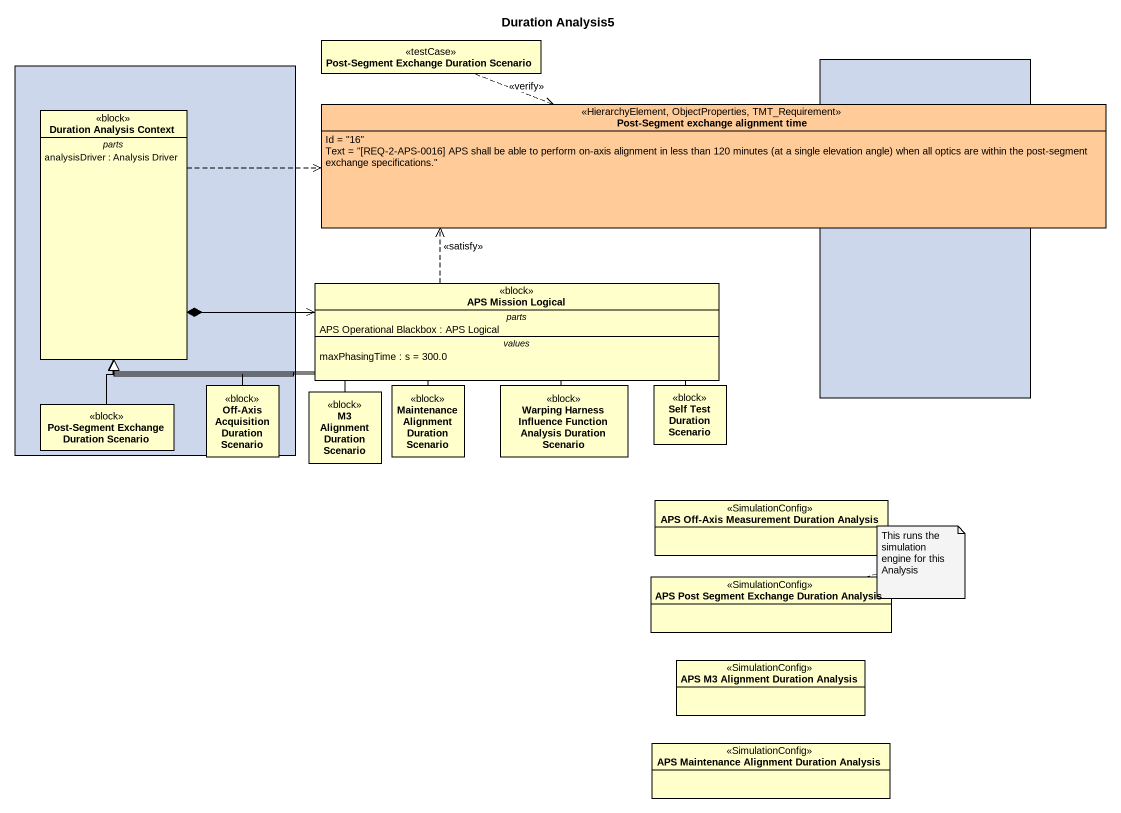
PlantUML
@startuml
title Duration Analysis5
allowmixing
hide circle
hide empty members
class "Post-Segment Exchange Duration Scenario" as Post_Segment_Exchange <<testCase>>
rectangle " " as rectangle1 #CDD7EB {
  class "Duration Analysis Context" as Duration_Analysis_Context <<block>> {
    -- parts --
    analysisDriver : Analysis Driver
  }
  class "Post-Segment Exchange Duration Scenario" as Post_Segment_Exchange_2 <<block>>
  class "Off-Axis Acquisition Duration Scenario" as Off_Axis_Acquisition <<block>>
}
rectangle " " as rectangle2 #CDD7EB
class "Post-Segment exchange alignment time" as Post_Segment_exchange <<HierarchyElement, ObjectProperties, TMT_Requirement>> #FFCC99 {
  Id = "16"
  {field} Text = "[REQ-2-APS-0016] APS shall be able to perform on-axis alignment in less than 120 minutes (at a single elevation angle) when all optics are within the post-segment exchange specifications."
}
class "APS Mission Logical" as APS_Mission_Logical <<block>> {
  -- parts --
  APS Operational Blackbox : APS Logical
  -- values --
  maxPhasingTime : s = 300.0
}
class "M3 Alignment Duration Scenario" as M3_Alignment_Duration <<block>>
class "Maintenance Alignment Duration Scenario" as Maintenance_Alignment <<block>>
class "Warping Harness Influence Function Analysis Duration Scenario" as Warping_Harness_Influence <<block>>
class "Self Test Duration Scenario" as Self_Test_Duration_Scenario <<block>>
class "APS Off-Axis Measurement Duration Analysis" as APS_Off_Axis_Measurement <<SimulationConfig>>
class "APS Post Segment Exchange Duration Analysis" as APS_Post_Segment_Exchange <<SimulationConfig>>
class "APS M3 Alignment Duration Analysis" as APS_M3_Alignment_Duration <<SimulationConfig>>
class "APS Maintenance Alignment Duration Analysis" as APS_Maintenance_Alignment <<SimulationConfig>>
Post_Segment_Exchange .right.> Post_Segment_exchange : <<verify>>
Duration_Analysis_Context .right.> Post_Segment_exchange
Duration_Analysis_Context *-right-> APS_Mission_Logical
APS_Mission_Logical .up.> Post_Segment_exchange : <<satisfy>>
Post_Segment_Exchange_2 -up-|> Duration_Analysis_Context
Off_Axis_Acquisition -up-|> Duration_Analysis_Context
M3_Alignment_Duration -up-|> Duration_Analysis_Context
Maintenance_Alignment -left-|> Duration_Analysis_Context
Warping_Harness_Influence -left-|> Duration_Analysis_Context
Self_Test_Duration_Scenario -left-|> Duration_Analysis_Context
note as N1
  This runs the simulation engine for this Analysis
end note
N1 .. APS_Post_Segment_Exchange
N1 .. APS_Off_Axis_Measurement
@enduml
